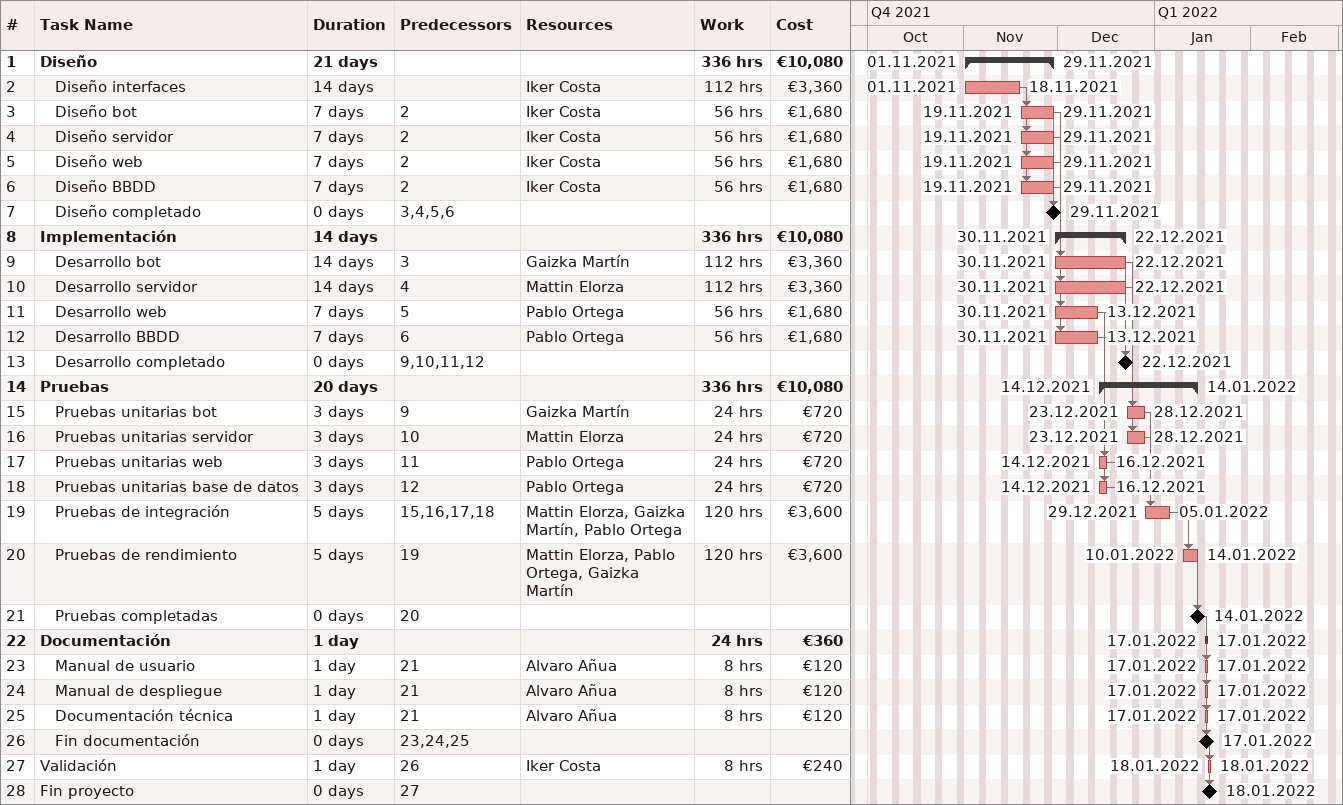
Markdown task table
| ID | Level | Task | Duration | Start | Finish | Predecessors | Resources | Work (h) | Cost (€) |
|---|---|---|---|---|---|---|---|---|---|
| 1 | 1 | **Diseño** | 21d | 2021-11-01 | 2021-11-29 |  |  | 336 | 10080 |
| 2 | 2 | Diseño interfaces | 14d | 2021-11-01 | 2021-11-18 |  | Iker Costa | 112 | 3360 |
| 3 | 2 | Diseño bot | 7d | 2021-11-19 | 2021-11-29 | 2 | Iker Costa | 56 | 1680 |
| 4 | 2 | Diseño servidor | 7d | 2021-11-19 | 2021-11-29 | 2 | Iker Costa | 56 | 1680 |
| 5 | 2 | Diseño web | 7d | 2021-11-19 | 2021-11-29 | 2 | Iker Costa | 56 | 1680 |
| 6 | 2 | Diseño BBDD | 7d | 2021-11-19 | 2021-11-29 | 2 | Iker Costa | 56 | 1680 |
| 7 | 2 | Diseño completado | 0d | 2021-11-29 | 2021-11-29 | 3, 4, 5, 6 |  |  |  |
| 8 | 1 | **Implementación** | 14d | 2021-11-30 | 2021-12-22 |  |  | 336 | 10080 |
| 9 | 2 | Desarrollo bot | 14d | 2021-11-30 | 2021-12-22 | 3 | Gaizka Martín | 112 | 3360 |
| 10 | 2 | Desarrollo servidor | 14d | 2021-11-30 | 2021-12-22 | 4 | Mattin Elorza | 112 | 3360 |
| 11 | 2 | Desarrollo web | 7d | 2021-11-30 | 2021-12-13 | 5 | Pablo Ortega | 56 | 1680 |
| 12 | 2 | Desarrollo BBDD | 7d | 2021-11-30 | 2021-12-13 | 6 | Pablo Ortega | 56 | 1680 |
| 13 | 2 | Desarrollo completado | 0d | 2021-12-22 | 2021-12-22 | 9, 10, 11, 12 |  |  |  |
| 14 | 1 | **Pruebas** | 20d | 2021-12-14 | 2022-01-14 |  |  | 336 | 10080 |
| 15 | 2 | Pruebas unitarias bot | 3d | 2021-12-23 | 2021-12-28 | 9 | Gaizka Martín | 24 | 720 |
| 16 | 2 | Pruebas unitarias servidor | 3d | 2021-12-23 | 2021-12-28 | 10 | Mattin Elorza | 24 | 720 |
| 17 | 2 | Pruebas unitarias web | 3d | 2021-12-14 | 2021-12-16 | 11 | Pablo Ortega | 24 | 720 |
| 18 | 2 | Pruebas unitarias base de datos | 3d | 2021-12-14 | 2021-12-16 | 12 | Pablo Ortega | 24 | 720 |
| 19 | 2 | Pruebas de integración | 5d | 2021-12-29 | 2022-01-05 | 15, 16, 17, 18 | Mattin Elorza, Gaizka Martín, Pablo Ortega | 120 | 3600 |
| 20 | 2 | Pruebas de rendimiento | 5d | 2022-01-10 | 2022-01-14 | 19 | Mattin Elorza, Pablo Ortega, Gaizka Martín | 120 | 3600 |
| 21 | 2 | Pruebas completadas | 0d | 2022-01-14 | 2022-01-14 | 20 |  |  |  |
| 22 | 1 | **Documentación** | 1d | 2022-01-17 | 2022-01-17 |  |  | 24 | 360 |
| 23 | 2 | Manual de usuario | 1d | 2022-01-17 | 2022-01-17 | 21 | Alvaro Añua | 8 | 120 |
| 24 | 2 | Manual de despliegue | 1d | 2022-01-17 | 2022-01-17 | 21 | Alvaro Añua | 8 | 120 |
| 25 | 2 | Documentación técnica | 1d | 2022-01-17 | 2022-01-17 | 21 | Alvaro Añua | 8 | 120 |
| 26 | 2 | Fin documentación | 0d | 2022-01-17 | 2022-01-17 | 23, 24, 25 |  |  |  |
| 27 | 1 | Validación | 1d | 2022-01-18 | 2022-01-18 | 26 | Iker Costa | 8 | 240 |
| 28 | 1 | Fin proyecto | 0d | 2022-01-18 | 2022-01-18 | 27 |  |  |  |
